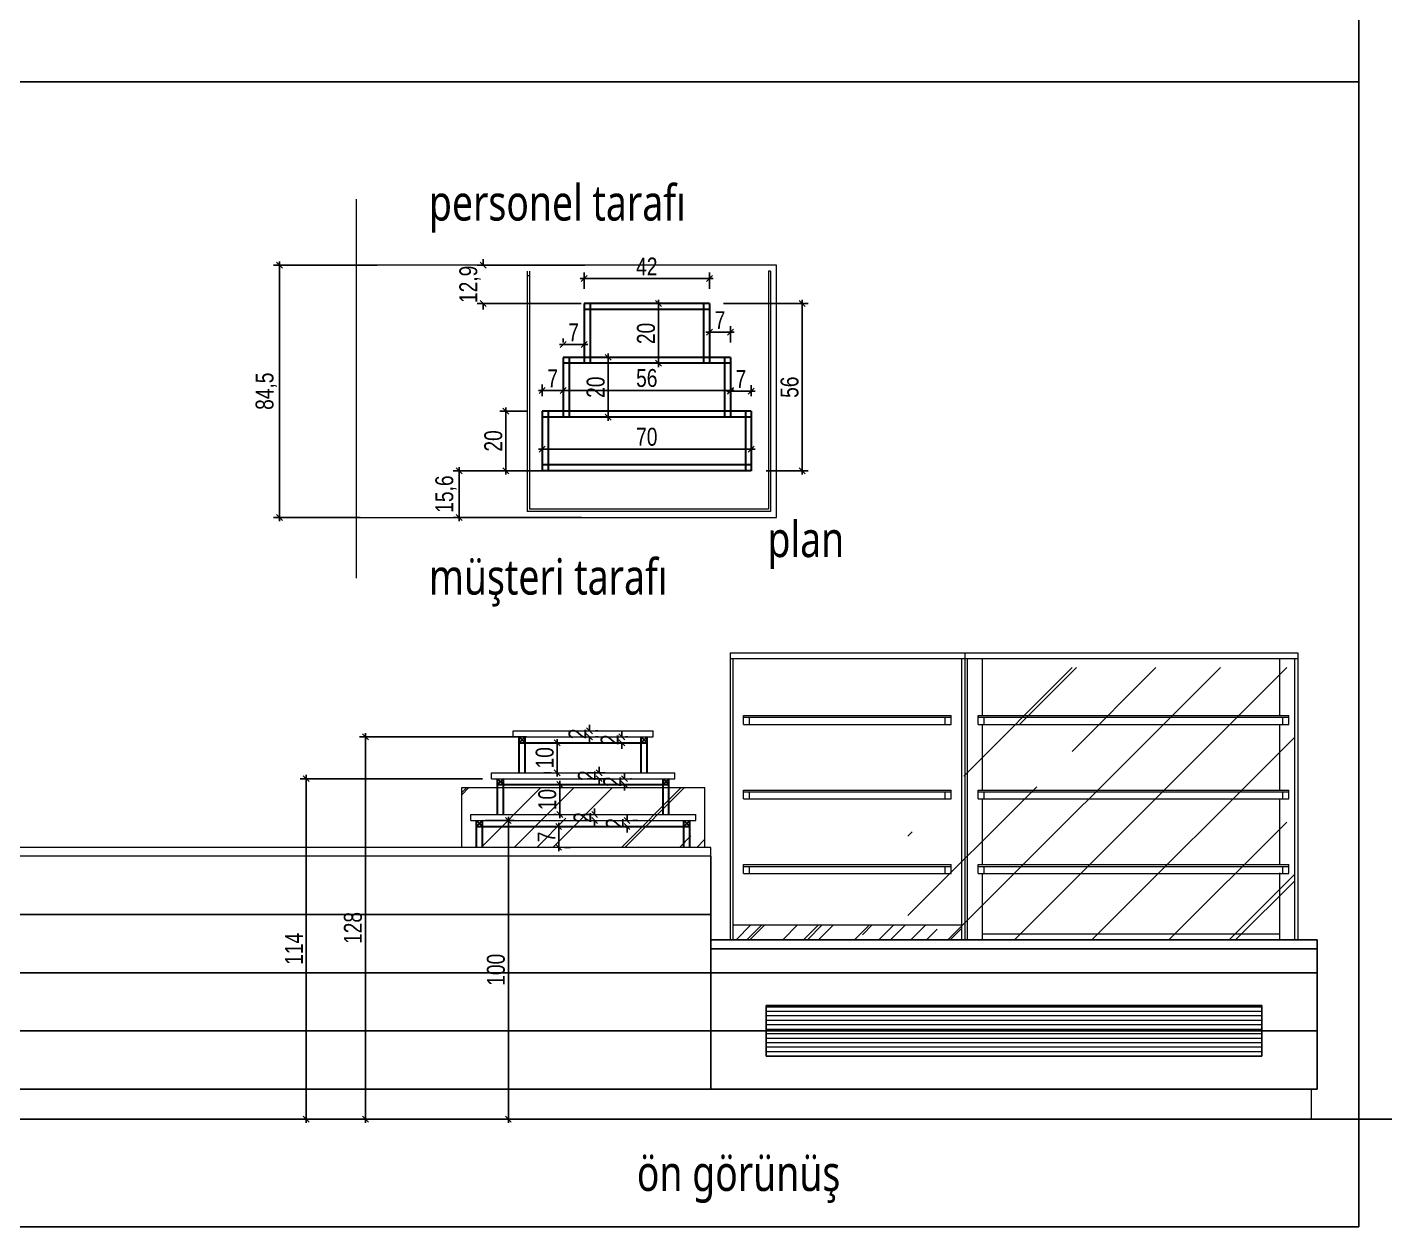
# Model space of a CAD drawing. Header units: millimetres. Extents: x 41040 to 41919, y 7009 to 7815.
# Drawn here: x 41462.3 to 41919.1, y 7009.1 to 7410.8 of the extents above; entities that cross this region are included whole.
import ezdxf

# ---------------------------------------------------------------- set-up
doc = ezdxf.new("R2010")
doc.units = ezdxf.units.MM
for name, color, linetype, lineweight in [('ahşap', 32, 'Continuous', 25), ('cam', 132, 'Continuous', 20), ('ince', 58, 'Continuous', 18), ('kaplama', 25, 'Continuous', 25), ('KP', 167, 'Continuous', 30), ('mermer', 142, 'Continuous', 15), ('olcu', 251, 'Continuous', 20), ('PASLANMAZ', 19, 'Continuous', 18), ('tarama', 251, 'Continuous', 20), ('text', 1, 'Continuous', 20)]:
    doc.layers.add(name, color=color, linetype=linetype, lineweight=lineweight)
doc.styles.add('ATU', font='GOTHIC.TTF', dxfattribs={"width": 0.8})
doc.styles.add('UBN', font='GOTHIC.TTF', dxfattribs={"width": 0.8})
doc.dimstyles.new('U_DIM_1_20', dxfattribs={"dimtxt": 6, "dimasz": 2, "dimexe": 2, "dimexo": 5, "dimgap": 1, "dimtad": 1, "dimdec": 1, "dimzin": 11, "dimtxsty": 'ATU', "dimblk": 'OBLIQUE', "dimcen": 1.5, "dimdle": 1.25, "dimclrd": 251, "dimclre": 251, "dimclrt": 1, "dimadec": 0, "dimazin": 0, "dimtfac": 1.25, "dimtdec": 1, "dimtix": 1, "dimtofl": 0, "dimtmove": 1, "dimatfit": 3, "dimldrblk": 'OBLIQUE', "dimfxl": 5, "dimtolj": 1, "dimtzin": 0, "dimarcsym": 0})

# ---------------------------------------------------------------- blocks, each defined once
blk = doc.blocks.new('_Oblique')
at = {"color": 0, "linetype": 'ByBlock', "lineweight": -2}
blk.add_line((-0.5, -0.5), (0.5, 0.5), dxfattribs=at)
blk = doc.blocks.new('*D2434')
at = {"layer": 'Defpoints', "color": 0, "transparency": 16777216}
for p in [(41634.41, 7173.15), (41575.51, 7045.15), (41643.03, 7045.15, 0)]:
    blk.add_point(p, dxfattribs=at)
at = {"layer": 'olcu', "color": 251, "lineweight": -2, "transparency": 16777216}
for p, q in [((41629.41, 7173.15), (41573.51, 7173.15)), ((41575.51, 7174.4), (41575.51, 7043.9)), ((41638.03, 7045.15), (41573.51, 7045.15))]:
    blk.add_line(p, q, dxfattribs=at)
at = {"layer": 'olcu', "color": 251, "lineweight": -2, "transparency": 16777216, "xscale": 2, "yscale": 2, "zscale": 2}
for p, rotation in [((41575.51, 7173.15), 90), ((41575.51, 7045.15), 270)]:
    blk.add_blockref('_Oblique', p, dxfattribs=dict(at, rotation=rotation))
at = {"layer": 'olcu', "color": 1, "transparency": 16777216, "insert": (41571.36, 7109.15), "char_height": 6, "attachment_point": 5, "rotation": 90, "style": 'ATU'}
blk.add_mtext('\\A1;128', dxfattribs=at)
blk = doc.blocks.new('*D2435')
at = {"layer": 'Defpoints', "color": 0, "transparency": 16777216}
for p in [(41648.47, 7175.15), (41648.47, 7173.15), (41650.59, 7175.15)]:
    blk.add_point(p, dxfattribs=at)
at = {"layer": 'olcu', "color": 251, "lineweight": -2, "transparency": 16777216}
for p, q in [((41650.59, 7175.15), (41650.59, 7177.15)), ((41650.59, 7173.15), (41650.59, 7171.15)), ((41653.47, 7175.15), (41652.59, 7175.15)), ((41653.47, 7173.15), (41652.59, 7173.15))]:
    blk.add_line(p, q, dxfattribs=at)
at = {"layer": 'olcu', "color": 251, "lineweight": -2, "transparency": 16777216, "xscale": 2, "yscale": 2, "zscale": 2}
for p, rotation in [((41650.59, 7175.15), 270), ((41650.59, 7173.15), 90)]:
    blk.add_blockref('_Oblique', p, dxfattribs=dict(at, rotation=rotation))
at = {"layer": 'olcu', "color": 1, "transparency": 16777216, "insert": (41646.52, 7174.15), "char_height": 6, "attachment_point": 5, "rotation": 90, "style": 'ATU'}
blk.add_mtext('\\A1;2', dxfattribs=at)
blk = doc.blocks.new('*D2436')
at = {"layer": 'Defpoints', "color": 0, "transparency": 16777216}
for p in [(41657.66, 7173.15), (41657.66, 7171.15), (41661.36, 7171.15)]:
    blk.add_point(p, dxfattribs=at)
at = {"layer": 'olcu', "color": 251, "lineweight": -2, "transparency": 16777216}
for p, q in [((41661.36, 7173.15), (41661.36, 7175.15)), ((41662.66, 7173.15), (41663.36, 7173.15)), ((41661.36, 7171.15), (41661.36, 7169.15)), ((41662.66, 7171.15), (41663.36, 7171.15))]:
    blk.add_line(p, q, dxfattribs=at)
at = {"layer": 'olcu', "color": 251, "lineweight": -2, "transparency": 16777216, "xscale": 2, "yscale": 2, "zscale": 2}
for p, rotation in [((41661.36, 7173.15), 270), ((41661.36, 7171.15), 90)]:
    blk.add_blockref('_Oblique', p, dxfattribs=dict(at, rotation=rotation))
at = {"layer": 'olcu', "color": 1, "transparency": 16777216, "insert": (41657.29, 7172.15), "char_height": 6, "attachment_point": 5, "rotation": 90, "style": 'ATU'}
blk.add_mtext('\\A1;2', dxfattribs=at)
blk = doc.blocks.new('*D2437')
at = {"layer": 'Defpoints', "color": 0, "transparency": 16777216}
for p in [(41639.5, 7171.15), (41639.72, 7161.15), (41640.26, 7161.15)]:
    blk.add_point(p, dxfattribs=at)
at = {"layer": 'olcu', "color": 251, "lineweight": -2, "transparency": 16777216}
for p, q in [((41639.72, 7172.4), (41639.72, 7159.9)), ((41644.5, 7171.15), (41641.72, 7171.15)), ((41635.26, 7161.15), (41637.72, 7161.15))]:
    blk.add_line(p, q, dxfattribs=at)
at = {"layer": 'olcu', "color": 251, "lineweight": -2, "transparency": 16777216, "xscale": 2, "yscale": 2, "zscale": 2}
for p, rotation in [((41639.72, 7171.15), 90), ((41639.72, 7161.15), 270)]:
    blk.add_blockref('_Oblique', p, dxfattribs=dict(at, rotation=rotation))
at = {"layer": 'olcu', "color": 1, "transparency": 16777216, "insert": (41635.57, 7166.15), "char_height": 6, "attachment_point": 5, "rotation": 90, "style": 'ATU'}
blk.add_mtext('\\A1;10', dxfattribs=at)
blk = doc.blocks.new('*D2438')
at = {"layer": 'Defpoints', "color": 0, "transparency": 16777216}
for p in [(41644.83, 7161.15), (41644.83, 7159.15), (41653.75, 7159.15)]:
    blk.add_point(p, dxfattribs=at)
at = {"layer": 'olcu', "color": 251, "lineweight": -2, "transparency": 16777216}
for p, q in [((41649.83, 7161.15), (41655.75, 7161.15)), ((41649.83, 7159.15), (41655.75, 7159.15)), ((41653.75, 7161.15), (41653.75, 7163.15)), ((41653.75, 7159.15), (41653.75, 7157.15))]:
    blk.add_line(p, q, dxfattribs=at)
at = {"layer": 'olcu', "color": 251, "lineweight": -2, "transparency": 16777216, "xscale": 2, "yscale": 2, "zscale": 2}
for p, rotation in [((41653.75, 7161.15), 270), ((41653.75, 7159.15), 90)]:
    blk.add_blockref('_Oblique', p, dxfattribs=dict(at, rotation=rotation))
at = {"layer": 'olcu', "color": 1, "transparency": 16777216, "insert": (41649.67, 7160.15), "char_height": 6, "attachment_point": 5, "rotation": 90, "style": 'ATU'}
blk.add_mtext('\\A1;2', dxfattribs=at)
blk = doc.blocks.new('*D2439')
at = {"layer": 'Defpoints', "color": 0, "transparency": 16777216}
for p in [(41659.62, 7159.15), (41659.62, 7157.15), (41662.23, 7157.15)]:
    blk.add_point(p, dxfattribs=at)
at = {"layer": 'olcu', "color": 251, "lineweight": -2, "transparency": 16777216}
for p, q in [((41662.23, 7159.15), (41662.23, 7161.15)), ((41664.62, 7159.15), (41664.23, 7159.15)), ((41662.23, 7157.15), (41662.23, 7155.15)), ((41664.62, 7157.15), (41664.23, 7157.15))]:
    blk.add_line(p, q, dxfattribs=at)
at = {"layer": 'olcu', "color": 251, "lineweight": -2, "transparency": 16777216, "xscale": 2, "yscale": 2, "zscale": 2}
for p, rotation in [((41662.23, 7159.15), 270), ((41662.23, 7157.15), 90)]:
    blk.add_blockref('_Oblique', p, dxfattribs=dict(at, rotation=rotation))
at = {"layer": 'olcu', "color": 1, "transparency": 16777216, "insert": (41658.16, 7158.15), "char_height": 6, "attachment_point": 5, "rotation": 90, "style": 'ATU'}
blk.add_mtext('\\A1;2', dxfattribs=at)
blk = doc.blocks.new('*D2440')
at = {"layer": 'Defpoints', "color": 0, "transparency": 16777216}
for p in [(41644.4, 7157.15), (41640.59, 7147.15), (41644.4, 7147.15)]:
    blk.add_point(p, dxfattribs=at)
at = {"layer": 'olcu', "color": 251, "lineweight": -2, "transparency": 16777216}
for p, q in [((41639.4, 7157.15), (41638.59, 7157.15)), ((41640.59, 7158.4), (41640.59, 7145.9)), ((41639.4, 7147.15), (41638.59, 7147.15))]:
    blk.add_line(p, q, dxfattribs=at)
at = {"layer": 'olcu', "color": 251, "lineweight": -2, "transparency": 16777216, "xscale": 2, "yscale": 2, "zscale": 2}
for p, rotation in [((41640.59, 7157.15), 90), ((41640.59, 7147.15), 270)]:
    blk.add_blockref('_Oblique', p, dxfattribs=dict(at, rotation=rotation))
at = {"layer": 'olcu', "color": 1, "transparency": 16777216, "insert": (41636.44, 7152.15), "char_height": 6, "attachment_point": 5, "rotation": 90, "style": 'ATU'}
blk.add_mtext('\\A1;10', dxfattribs=at)
blk = doc.blocks.new('*D2441')
at = {"layer": 'Defpoints', "color": 0, "transparency": 16777216}
for p in [(41652.28, 7145.15), (41653.69, 7147.15), (41653.69, 7145.15)]:
    blk.add_point(p, dxfattribs=at)
at = {"layer": 'olcu', "color": 251, "lineweight": -2, "transparency": 16777216}
for p, q in [((41648.69, 7147.15), (41650.28, 7147.15)), ((41648.69, 7145.15), (41650.28, 7145.15)), ((41652.28, 7147.15), (41652.28, 7149.15)), ((41652.28, 7145.15), (41652.28, 7143.15))]:
    blk.add_line(p, q, dxfattribs=at)
at = {"layer": 'olcu', "color": 251, "lineweight": -2, "transparency": 16777216, "xscale": 2, "yscale": 2, "zscale": 2}
for p, rotation in [((41652.28, 7147.15), 270), ((41652.28, 7145.15), 90)]:
    blk.add_blockref('_Oblique', p, dxfattribs=dict(at, rotation=rotation))
at = {"layer": 'olcu', "color": 1, "transparency": 16777216, "insert": (41648.2, 7146.15), "char_height": 6, "attachment_point": 5, "rotation": 90, "style": 'ATU'}
blk.add_mtext('\\A1;2', dxfattribs=at)
blk = doc.blocks.new('*D2442')
at = {"layer": 'Defpoints', "color": 0, "transparency": 16777216}
for p in [(41661.7, 7145.15), (41661.7, 7143.15), (41663.11, 7143.15)]:
    blk.add_point(p, dxfattribs=at)
at = {"layer": 'olcu', "color": 251, "lineweight": -2, "transparency": 16777216}
for p, q in [((41663.11, 7145.15), (41663.11, 7147.15)), ((41666.7, 7145.15), (41665.11, 7145.15)), ((41663.11, 7143.15), (41663.11, 7141.15)), ((41666.7, 7143.15), (41665.11, 7143.15))]:
    blk.add_line(p, q, dxfattribs=at)
at = {"layer": 'olcu', "color": 251, "lineweight": -2, "transparency": 16777216, "xscale": 2, "yscale": 2, "zscale": 2}
for p, rotation in [((41663.11, 7145.15), 270), ((41663.11, 7143.15), 90)]:
    blk.add_blockref('_Oblique', p, dxfattribs=dict(at, rotation=rotation))
at = {"layer": 'olcu', "color": 1, "transparency": 16777216, "insert": (41659.04, 7144.15), "char_height": 6, "attachment_point": 5, "rotation": 90, "style": 'ATU'}
blk.add_mtext('\\A1;2', dxfattribs=at)
blk = doc.blocks.new('*D2443')
at = {"layer": 'Defpoints', "color": 0, "transparency": 16777216}
for p in [(41639.24, 7143.15), (41640.23, 7143.15), (41639.24, 7136.15, 0)]:
    blk.add_point(p, dxfattribs=at)
at = {"layer": 'olcu', "color": 251, "lineweight": -2, "transparency": 16777216}
for p, q in [((41640.23, 7134.9), (41640.23, 7144.4)), ((41644.24, 7143.15), (41642.23, 7143.15)), ((41644.24, 7136.15), (41642.23, 7136.15))]:
    blk.add_line(p, q, dxfattribs=at)
at = {"layer": 'olcu', "color": 251, "lineweight": -2, "transparency": 16777216, "xscale": 2, "yscale": 2, "zscale": 2}
for p, rotation in [((41640.23, 7143.15), 90), ((41640.23, 7136.15), 270)]:
    blk.add_blockref('_Oblique', p, dxfattribs=dict(at, rotation=rotation))
at = {"layer": 'olcu', "color": 1, "transparency": 16777216, "insert": (41636.15, 7139.65), "char_height": 6, "attachment_point": 5, "rotation": 90, "style": 'ATU'}
blk.add_mtext('\\A1;7', dxfattribs=at)
blk = doc.blocks.new('*D2444')
at = {"layer": 'Defpoints', "color": 0, "transparency": 16777216}
for p in [(41622.51, 7282.27), (41634.73, 7282.27), (41634.73, 7262.27)]:
    blk.add_point(p, dxfattribs=at)
at = {"layer": 'olcu', "color": 251, "lineweight": -2, "transparency": 16777216}
for p, q in [((41629.73, 7282.27), (41620.51, 7282.27)), ((41622.51, 7261.02), (41622.51, 7283.52)), ((41629.73, 7262.27), (41620.51, 7262.27))]:
    blk.add_line(p, q, dxfattribs=at)
at = {"layer": 'olcu', "color": 251, "lineweight": -2, "transparency": 16777216, "xscale": 2, "yscale": 2, "zscale": 2}
for p, rotation in [((41622.51, 7282.27), 90), ((41622.51, 7262.27), 270)]:
    blk.add_blockref('_Oblique', p, dxfattribs=dict(at, rotation=rotation))
at = {"layer": 'olcu', "color": 1, "transparency": 16777216, "insert": (41618.36, 7272.27), "char_height": 6, "attachment_point": 5, "rotation": 90, "style": 'ATU'}
blk.add_mtext('\\A1;20', dxfattribs=at)
blk = doc.blocks.new('*D2445')
at = {"layer": 'Defpoints', "color": 0, "transparency": 16777216}
for p in [(41641.73, 7300.27), (41656.79, 7300.27), (41641.73, 7280.27)]:
    blk.add_point(p, dxfattribs=at)
at = {"layer": 'olcu', "color": 251, "lineweight": -2, "transparency": 16777216}
for p, q in [((41646.73, 7300.27), (41658.79, 7300.27)), ((41656.79, 7279.02), (41656.79, 7301.52)), ((41646.73, 7280.27), (41658.79, 7280.27))]:
    blk.add_line(p, q, dxfattribs=at)
at = {"layer": 'olcu', "color": 251, "lineweight": -2, "transparency": 16777216, "xscale": 2, "yscale": 2, "zscale": 2}
for p, rotation in [((41656.79, 7300.27), 90), ((41656.79, 7280.27), 270)]:
    blk.add_blockref('_Oblique', p, dxfattribs=dict(at, rotation=rotation))
at = {"layer": 'olcu', "color": 1, "transparency": 16777216, "insert": (41652.64, 7290.27), "char_height": 6, "attachment_point": 5, "rotation": 90, "style": 'ATU'}
blk.add_mtext('\\A1;20', dxfattribs=at)
blk = doc.blocks.new('*D2446')
at = {"layer": 'Defpoints', "color": 0, "transparency": 16777216}
for p in [(41673.63, 7318.27), (41676.91, 7318.27), (41676.91, 7298.27)]:
    blk.add_point(p, dxfattribs=at)
at = {"layer": 'olcu', "color": 251, "lineweight": -2, "transparency": 16777216}
for p, q in [((41673.63, 7297.02), (41673.63, 7319.52)), ((41671.91, 7318.27), (41671.63, 7318.27)), ((41671.91, 7298.27), (41671.63, 7298.27))]:
    blk.add_line(p, q, dxfattribs=at)
at = {"layer": 'olcu', "color": 251, "lineweight": -2, "transparency": 16777216, "xscale": 2, "yscale": 2, "zscale": 2}
for p, rotation in [((41673.63, 7318.27), 90), ((41673.63, 7298.27), 270)]:
    blk.add_blockref('_Oblique', p, dxfattribs=dict(at, rotation=rotation))
at = {"layer": 'olcu', "color": 1, "transparency": 16777216, "insert": (41669.48, 7308.27), "char_height": 6, "attachment_point": 5, "rotation": 90, "style": 'ATU'}
blk.add_mtext('\\A1;20', dxfattribs=at)
blk = doc.blocks.new('*D2447')
at = {"layer": 'Defpoints', "color": 0, "transparency": 16777216}
for p in [(41648.73, 7326.64), (41648.73, 7318.27), (41690.73, 7318.27)]:
    blk.add_point(p, dxfattribs=at)
at = {"layer": 'olcu', "color": 251, "lineweight": -2, "transparency": 16777216}
for p, q in [((41648.73, 7323.27), (41648.73, 7328.64)), ((41690.73, 7323.27), (41690.73, 7328.64)), ((41691.98, 7326.64), (41647.48, 7326.64))]:
    blk.add_line(p, q, dxfattribs=at)
at = {"layer": 'olcu', "color": 251, "lineweight": -2, "transparency": 16777216, "xscale": 2, "yscale": 2, "zscale": 2, "rotation": 180}
blk.add_blockref('_Oblique', (41648.73, 7326.64), dxfattribs=at)
at = {"layer": 'olcu', "color": 251, "lineweight": -2, "transparency": 16777216, "xscale": 2, "yscale": 2, "zscale": 2}
blk.add_blockref('_Oblique', (41690.73, 7326.64), dxfattribs=at)
at = {"layer": 'olcu', "color": 1, "transparency": 16777216, "insert": (41669.73, 7330.71), "char_height": 6, "attachment_point": 5, "style": 'ATU'}
blk.add_mtext('\\A1;42', dxfattribs=at)
blk = doc.blocks.new('*D2448')
at = {"layer": 'Defpoints', "color": 0, "transparency": 16777216}
for p in [(41641.73, 7300.27), (41697.73, 7300.27), (41641.73, 7289.17)]:
    blk.add_point(p, dxfattribs=at)
at = {"layer": 'olcu', "color": 251, "lineweight": -2, "transparency": 16777216}
for p, q in [((41641.73, 7295.27), (41641.73, 7287.17)), ((41697.73, 7295.27), (41697.73, 7287.17)), ((41698.98, 7289.17), (41640.48, 7289.17))]:
    blk.add_line(p, q, dxfattribs=at)
at = {"layer": 'olcu', "color": 251, "lineweight": -2, "transparency": 16777216, "xscale": 2, "yscale": 2, "zscale": 2, "rotation": 180}
blk.add_blockref('_Oblique', (41641.73, 7289.17), dxfattribs=at)
at = {"layer": 'olcu', "color": 251, "lineweight": -2, "transparency": 16777216, "xscale": 2, "yscale": 2, "zscale": 2}
blk.add_blockref('_Oblique', (41697.73, 7289.17), dxfattribs=at)
at = {"layer": 'olcu', "color": 1, "transparency": 16777216, "insert": (41669.73, 7293.32), "char_height": 6, "attachment_point": 5, "style": 'ATU'}
blk.add_mtext('\\A1;56', dxfattribs=at)
blk = doc.blocks.new('*D2449')
at = {"layer": 'Defpoints', "color": 0, "transparency": 16777216}
for p in [(41697.73, 7288.98), (41697.73, 7282.27), (41704.73, 7282.27)]:
    blk.add_point(p, dxfattribs=at)
at = {"layer": 'olcu', "color": 251, "lineweight": -2, "transparency": 16777216}
for p, q in [((41705.98, 7288.98), (41696.48, 7288.98)), ((41697.73, 7287.27), (41697.73, 7290.98)), ((41704.73, 7287.27), (41704.73, 7290.98))]:
    blk.add_line(p, q, dxfattribs=at)
at = {"layer": 'olcu', "color": 251, "lineweight": -2, "transparency": 16777216, "xscale": 2, "yscale": 2, "zscale": 2, "rotation": 180}
blk.add_blockref('_Oblique', (41697.73, 7288.98), dxfattribs=at)
at = {"layer": 'olcu', "color": 251, "lineweight": -2, "transparency": 16777216, "xscale": 2, "yscale": 2, "zscale": 2}
blk.add_blockref('_Oblique', (41704.73, 7288.98), dxfattribs=at)
at = {"layer": 'olcu', "color": 1, "transparency": 16777216, "insert": (41701.23, 7293.05), "char_height": 6, "attachment_point": 5, "style": 'ATU'}
blk.add_mtext('\\A1;7', dxfattribs=at)
blk = doc.blocks.new('*D2450')
at = {"layer": 'Defpoints', "color": 0, "transparency": 16777216}
for p in [(41634.73, 7289.17), (41634.73, 7282.27), (41641.73, 7282.27)]:
    blk.add_point(p, dxfattribs=at)
at = {"layer": 'olcu', "color": 251, "lineweight": -2, "transparency": 16777216}
for p, q in [((41634.73, 7287.27), (41634.73, 7291.17)), ((41641.73, 7287.27), (41641.73, 7291.17)), ((41642.98, 7289.17), (41633.48, 7289.17))]:
    blk.add_line(p, q, dxfattribs=at)
at = {"layer": 'olcu', "color": 251, "lineweight": -2, "transparency": 16777216, "xscale": 2, "yscale": 2, "zscale": 2, "rotation": 180}
blk.add_blockref('_Oblique', (41634.73, 7289.17), dxfattribs=at)
at = {"layer": 'olcu', "color": 251, "lineweight": -2, "transparency": 16777216, "xscale": 2, "yscale": 2, "zscale": 2}
blk.add_blockref('_Oblique', (41641.73, 7289.17), dxfattribs=at)
at = {"layer": 'olcu', "color": 1, "transparency": 16777216, "insert": (41638.23, 7293.25), "char_height": 6, "attachment_point": 5, "style": 'ATU'}
blk.add_mtext('\\A1;7', dxfattribs=at)
blk = doc.blocks.new('*D2451')
at = {"layer": 'Defpoints', "color": 0, "transparency": 16777216}
for p in [(41690.73, 7308.66), (41690.73, 7300.27), (41697.73, 7300.27)]:
    blk.add_point(p, dxfattribs=at)
at = {"layer": 'olcu', "color": 251, "lineweight": -2, "transparency": 16777216}
for p, q in [((41690.73, 7305.27), (41690.73, 7310.66)), ((41697.73, 7305.27), (41697.73, 7310.66)), ((41698.98, 7308.66), (41689.48, 7308.66))]:
    blk.add_line(p, q, dxfattribs=at)
at = {"layer": 'olcu', "color": 251, "lineweight": -2, "transparency": 16777216, "xscale": 2, "yscale": 2, "zscale": 2, "rotation": 180}
blk.add_blockref('_Oblique', (41690.73, 7308.66), dxfattribs=at)
at = {"layer": 'olcu', "color": 251, "lineweight": -2, "transparency": 16777216, "xscale": 2, "yscale": 2, "zscale": 2}
blk.add_blockref('_Oblique', (41697.73, 7308.66), dxfattribs=at)
at = {"layer": 'olcu', "color": 1, "transparency": 16777216, "insert": (41694.23, 7312.73), "char_height": 6, "attachment_point": 5, "style": 'ATU'}
blk.add_mtext('\\A1;7', dxfattribs=at)
blk = doc.blocks.new('*D2452')
at = {"layer": 'Defpoints', "color": 0, "transparency": 16777216}
for p in [(41641.73, 7304.61), (41641.73, 7300.27), (41648.73, 7300.27)]:
    blk.add_point(p, dxfattribs=at)
at = {"layer": 'olcu', "color": 251, "lineweight": -2, "transparency": 16777216}
for p, q in [((41641.73, 7305.27), (41641.73, 7306.61)), ((41648.73, 7305.27), (41648.73, 7306.61)), ((41649.98, 7304.61), (41640.48, 7304.61))]:
    blk.add_line(p, q, dxfattribs=at)
at = {"layer": 'olcu', "color": 251, "lineweight": -2, "transparency": 16777216, "xscale": 2, "yscale": 2, "zscale": 2, "rotation": 180}
blk.add_blockref('_Oblique', (41641.73, 7304.61), dxfattribs=at)
at = {"layer": 'olcu', "color": 251, "lineweight": -2, "transparency": 16777216, "xscale": 2, "yscale": 2, "zscale": 2}
blk.add_blockref('_Oblique', (41648.73, 7304.61), dxfattribs=at)
at = {"layer": 'olcu', "color": 1, "transparency": 16777216, "insert": (41645.23, 7308.68), "char_height": 6, "attachment_point": 5, "style": 'ATU'}
blk.add_mtext('\\A1;7', dxfattribs=at)
blk = doc.blocks.new('*D2453')
at = {"layer": 'Defpoints', "color": 0, "transparency": 16777216}
for p in [(41634.73, 7272.27), (41634.73, 7269.48), (41704.73, 7272.27)]:
    blk.add_point(p, dxfattribs=at)
at = {"layer": 'olcu', "color": 251, "lineweight": -2, "transparency": 16777216}
for p, q in [((41705.98, 7269.48), (41633.48, 7269.48)), ((41634.73, 7267.27), (41634.73, 7267.48)), ((41704.73, 7267.27), (41704.73, 7267.48))]:
    blk.add_line(p, q, dxfattribs=at)
at = {"layer": 'olcu', "color": 251, "lineweight": -2, "transparency": 16777216, "xscale": 2, "yscale": 2, "zscale": 2, "rotation": 180}
blk.add_blockref('_Oblique', (41634.73, 7269.48), dxfattribs=at)
at = {"layer": 'olcu', "color": 251, "lineweight": -2, "transparency": 16777216, "xscale": 2, "yscale": 2, "zscale": 2}
blk.add_blockref('_Oblique', (41704.73, 7269.48), dxfattribs=at)
at = {"layer": 'olcu', "color": 1, "transparency": 16777216, "insert": (41669.73, 7273.63), "char_height": 6, "attachment_point": 5, "style": 'ATU'}
blk.add_mtext('\\A1;70', dxfattribs=at)
blk = doc.blocks.new('*D2454')
at = {"layer": 'Defpoints', "color": 0, "transparency": 16777216}
for p in [(41690.43, 7318.27), (41721.72, 7318.27), (41704.73, 7262.27)]:
    blk.add_point(p, dxfattribs=at)
at = {"layer": 'olcu', "color": 251, "lineweight": -2, "transparency": 16777216}
for p, q in [((41721.72, 7261.02), (41721.72, 7319.52)), ((41695.43, 7318.27), (41723.72, 7318.27)), ((41709.73, 7262.27), (41723.72, 7262.27))]:
    blk.add_line(p, q, dxfattribs=at)
at = {"layer": 'olcu', "color": 251, "lineweight": -2, "transparency": 16777216, "xscale": 2, "yscale": 2, "zscale": 2}
for p, rotation in [((41721.72, 7318.27), 90), ((41721.72, 7262.27), 270)]:
    blk.add_blockref('_Oblique', p, dxfattribs=dict(at, rotation=rotation))
at = {"layer": 'olcu', "color": 1, "transparency": 16777216, "insert": (41717.56, 7290.27), "char_height": 6, "attachment_point": 5, "rotation": 90, "style": 'ATU'}
blk.add_mtext('\\A1;56', dxfattribs=at)
blk = doc.blocks.new('*D2458')
at = {"layer": 'Defpoints', "color": 0, "transparency": 16777216}
for p in [(41610.77, 7145.15, 0), (41610.77, 7045.15), (41623.38, 7045.15)]:
    blk.add_point(p, dxfattribs=at)
at = {"layer": 'olcu', "color": 251, "lineweight": -2, "transparency": 16777216}
for p, q in [((41615.77, 7145.15), (41625.38, 7145.15)), ((41623.38, 7146.4), (41623.38, 7043.9)), ((41615.77, 7045.15), (41625.38, 7045.15))]:
    blk.add_line(p, q, dxfattribs=at)
at = {"layer": 'olcu', "color": 251, "lineweight": -2, "transparency": 16777216, "xscale": 2, "yscale": 2, "zscale": 2}
for p, rotation in [((41623.38, 7145.15), 90), ((41623.38, 7045.15), 270)]:
    blk.add_blockref('_Oblique', p, dxfattribs=dict(at, rotation=rotation))
at = {"layer": 'olcu', "color": 1, "transparency": 16777216, "insert": (41619.23, 7095.15), "char_height": 6, "attachment_point": 5, "rotation": 90, "style": 'ATU'}
blk.add_mtext('\\A1;100', dxfattribs=at)
blk = doc.blocks.new('*D2459')
at = {"layer": 'Defpoints', "color": 0, "transparency": 16777216}
for p in [(41619.77, 7159.15, 0), (41555.66, 7045.15), (41577.42, 7045.15, 0)]:
    blk.add_point(p, dxfattribs=at)
at = {"layer": 'olcu', "color": 251, "lineweight": -2, "transparency": 16777216}
for p, q in [((41614.77, 7159.15), (41553.66, 7159.15)), ((41555.66, 7160.4), (41555.66, 7043.9)), ((41572.42, 7045.15), (41553.66, 7045.15))]:
    blk.add_line(p, q, dxfattribs=at)
at = {"layer": 'olcu', "color": 251, "lineweight": -2, "transparency": 16777216, "xscale": 2, "yscale": 2, "zscale": 2}
for p, rotation in [((41555.66, 7159.15), 90), ((41555.66, 7045.15), 270)]:
    blk.add_blockref('_Oblique', p, dxfattribs=dict(at, rotation=rotation))
at = {"layer": 'olcu', "color": 1, "transparency": 16777216, "insert": (41551.59, 7102.15), "char_height": 6, "attachment_point": 5, "rotation": 90, "style": 'ATU'}
blk.add_mtext('\\A1;114', dxfattribs=at)
blk = doc.blocks.new('*D2462')
at = {"layer": 'Defpoints', "color": 0, "transparency": 16777216}
for p in [(41614.96, 7331.17), (41653.99, 7331.17, 0), (41652.75, 7318.27, 0)]:
    blk.add_point(p, dxfattribs=at)
at = {"layer": 'olcu', "color": 251, "lineweight": -2, "transparency": 16777216}
for p, q in [((41614.96, 7331.17), (41614.96, 7333.17)), ((41648.99, 7331.17), (41612.96, 7331.17)), ((41647.75, 7318.27), (41612.96, 7318.27)), ((41614.96, 7318.27), (41614.96, 7316.27))]:
    blk.add_line(p, q, dxfattribs=at)
at = {"layer": 'olcu', "color": 251, "lineweight": -2, "transparency": 16777216, "xscale": 2, "yscale": 2, "zscale": 2}
for p, rotation in [((41614.96, 7331.17), 270), ((41614.96, 7318.27), 90)]:
    blk.add_blockref('_Oblique', p, dxfattribs=dict(at, rotation=rotation))
at = {"layer": 'olcu', "color": 1, "transparency": 16777216, "insert": (41610.53, 7324.72), "char_height": 6, "attachment_point": 5, "rotation": 90, "style": 'ATU'}
blk.add_mtext('\\A1;12,9', dxfattribs=at)
blk = doc.blocks.new('*D2463')
at = {"layer": 'Defpoints', "color": 0, "transparency": 16777216}
for p in [(41652.86, 7262.27, 0), (41606.92, 7246.67), (41652.86, 7246.67, 0)]:
    blk.add_point(p, dxfattribs=at)
at = {"layer": 'olcu', "color": 251, "lineweight": -2, "transparency": 16777216}
for p, q in [((41647.86, 7262.27), (41604.92, 7262.27)), ((41606.92, 7263.52), (41606.92, 7245.42)), ((41647.86, 7246.67), (41604.92, 7246.67))]:
    blk.add_line(p, q, dxfattribs=at)
at = {"layer": 'olcu', "color": 251, "lineweight": -2, "transparency": 16777216, "xscale": 2, "yscale": 2, "zscale": 2}
for p, rotation in [((41606.92, 7262.27), 90), ((41606.92, 7246.67), 270)]:
    blk.add_blockref('_Oblique', p, dxfattribs=dict(at, rotation=rotation))
at = {"layer": 'olcu', "color": 1, "transparency": 16777216, "insert": (41602.49, 7254.47), "char_height": 6, "attachment_point": 5, "rotation": 90, "style": 'ATU'}
blk.add_mtext('\\A1;15,6', dxfattribs=at)
blk = doc.blocks.new('*D2466')
at = {"layer": 'Defpoints', "color": 0, "transparency": 16777216}
for p in [(41546.74, 7331.17), (41584.51, 7331.17, 0), (41578.79, 7246.67, 0)]:
    blk.add_point(p, dxfattribs=at)
at = {"layer": 'olcu', "color": 251, "lineweight": -2, "transparency": 16777216}
for p, q in [((41546.74, 7245.42), (41546.74, 7332.42)), ((41579.51, 7331.17), (41544.74, 7331.17)), ((41573.79, 7246.67), (41544.74, 7246.67))]:
    blk.add_line(p, q, dxfattribs=at)
at = {"layer": 'olcu', "color": 251, "lineweight": -2, "transparency": 16777216, "xscale": 2, "yscale": 2, "zscale": 2}
for p, rotation in [((41546.74, 7331.17), 90), ((41546.74, 7246.67), 270)]:
    blk.add_blockref('_Oblique', p, dxfattribs=dict(at, rotation=rotation))
at = {"layer": 'olcu', "color": 1, "transparency": 16777216, "insert": (41542.31, 7288.92), "char_height": 6, "attachment_point": 5, "rotation": 90, "style": 'ATU'}
blk.add_mtext('\\A1;84,5', dxfattribs=at)

msp = doc.modelspace()

# ---------------------------------------------------------------- hatches: boundary and pattern name
at = {"layer": 'tarama'}
h = msp.add_hatch(dxfattribs=at)
h.set_pattern_fill('AR-RROOF', color=256, scale=2, angle=45)
h.set_pattern_definition([(45, (11257.276, 8395.6), (43.10523, 114.94728), [762, -101.6, 254, -50.8]), (45, (11287.09, 8461.34), (-83.69599, 11.85394), [152.4, -16.764, 304.8, -38.1]), (45, (11244.704, 8444.095), (162.72224, 210.856414), [406.4, -71.12, 203.2, -50.8])])
h.paths.add_polyline_path([(41886.67, 7105.35), (41757.17, 7105.35), (41757.17, 7196.35), (41886.67, 7196.35)])
h = msp.add_hatch(dxfattribs=at)
h.set_pattern_fill('AR-RROOF', color=256, angle=45)
h.set_pattern_definition([(45, (-2879.89, 204.278), (21.552615, 57.473639), [381, -50.8, 127, -25.4]), (45, (-2864.983, 237.146), (-41.847994, 5.92697), [76.2, -8.382, 152.4, -19.05]), (45, (-2886.176, 228.525), (81.3611205, 105.428207), [203.2, -35.56, 101.6, -25.4])])
h.paths.add_polyline_path([(41607.77, 7156.15), (41689.17, 7156.15), (41689.17, 7136.15), (41607.77, 7136.15)])
h = msp.add_hatch(dxfattribs=at)
h.set_pattern_fill('AR-RROOF', color=256, scale=0.5, angle=45)
h.set_pattern_definition([(45, (11277.276, 8396.402), (10.7763073, 28.7368196), [190.5, -25.4, 63.5, -12.7]), (45, (11284.73, 8412.835), (-20.923997, 2.9634845), [38.1, -4.191, 76.2, -9.525]), (45, (11274.133, 8408.525), (40.6805602, 52.7141034), [101.6, -17.78, 50.8, -12.7])])
h.paths.add_polyline_path([(41775.17, 7110.15), (41775.17, 7105.15), (41698.67, 7105.15), (41698.67, 7110.15)])

# ---------------------------------------------------------------- linework, layer by layer
at = {"layer": 'ahşap'}
for p, q in [((41691.17, 7133.15, 0), (41691.17, 7055.15, 0)), ((41691.17, 7113.65, 0), (41243.17, 7113.65, 0)), ((41894.17, 7105.15, 0), (41691.17, 7105.15, 0)), ((41894.17, 7105.15, 0), (41894.17, 7055.15, 0)), ((41894.17, 7102.15, 0), (41691.17, 7102.15, 0)), ((41691.17, 7094.15, 0), (41243.17, 7094.15, 0)), ((41894.17, 7094.15, 0), (41691.17, 7094.15, 0)), ((41875.67, 7083.17), (41709.71, 7083.17)), ((41875.67, 7083.17), (41875.67, 7066.17)), ((41691.17, 7074.65, 0), (41243.17, 7074.65, 0)), ((41894.17, 7074.65, 0), (41691.17, 7074.65, 0)), ((41875.67, 7066.17), (41709.71, 7066.17)), ((41894.17, 7055.15, 0), (41243.17, 7055.15, 0))]:
    msp.add_line(p, q, dxfattribs=at)
at = {"layer": 'ahşap', "elevation": 0}
for points in [[(41691.17, 7133.15), (41691.17, 7055.15)], [(41709.71, 7083.17), (41709.71, 7066.17)]]:
    msp.add_lwpolyline(points, dxfattribs=at)
at = {"layer": 'cam'}
for p, q in [((41697.67, 7201.35, 0), (41776.17, 7201.35, 0)), ((41697.67, 7201.35, 0), (41697.67, 7105.15, 0)), ((41776.17, 7201.35, 0), (41887.67, 7201.35, 0)), ((41776.17, 7201.35, 0), (41776.17, 7105.15, 0)), ((41776.17, 7201.35, 0), (41776.17, 7105.15, 0)), ((41887.67, 7201.35, 0), (41887.67, 7105.15, 0)), ((41697.67, 7199.35, 0), (41776.17, 7199.35, 0)), ((41698.67, 7105.15, 0), (41698.67, 7199.35, 0)), ((41775.17, 7105.15, 0), (41775.17, 7199.35, 0)), ((41776.17, 7199.35, 0), (41887.67, 7199.35, 0)), ((41777.17, 7105.15, 0), (41777.17, 7199.35, 0)), ((41782.17, 7180.35, 0), (41782.17, 7199.35, 0)), ((41881.67, 7180.35, 0), (41881.67, 7199.35, 0)), ((41886.67, 7105.15, 0), (41886.67, 7199.35, 0)), ((41702.17, 7180.35, 0), (41771.67, 7180.35, 0)), ((41702.17, 7177.35, 0), (41702.17, 7180.35, 0)), ((41702.17, 7179.75, 0), (41771.67, 7179.75, 0)), ((41702.17, 7177.35, 0), (41771.67, 7177.35, 0)), ((41702.17, 7177.35, 0), (41771.67, 7177.35, 0)), ((41704.17, 7177.35, 0), (41704.17, 7179.75, 0)), ((41769.67, 7177.35, 0), (41769.67, 7179.75, 0)), ((41771.67, 7177.35, 0), (41771.67, 7180.35, 0)), ((41780.67, 7180.35, 0), (41884.67, 7180.35, 0)), ((41780.67, 7177.35, 0), (41780.67, 7180.35, 0)), ((41780.67, 7179.75, 0), (41884.67, 7179.75, 0)), ((41780.67, 7177.35, 0), (41884.67, 7177.35, 0)), ((41780.67, 7177.35, 0), (41884.67, 7177.35, 0)), ((41782.17, 7155.35, 0), (41782.17, 7177.35, 0)), ((41782.67, 7177.35, 0), (41782.67, 7179.75, 0)), ((41881.67, 7155.35, 0), (41881.67, 7177.35, 0)), ((41882.67, 7177.35, 0), (41882.67, 7179.75, 0)), ((41884.67, 7177.35, 0), (41884.67, 7180.35, 0)), ((41607.77, 7156.15, 0), (41689.17, 7156.15, 0)), ((41607.77, 7136.15, 0), (41607.77, 7156.15, 0)), ((41689.17, 7136.15, 0), (41689.17, 7156.15, 0)), ((41702.17, 7155.35, 0), (41771.67, 7155.35, 0)), ((41702.17, 7152.35, 0), (41702.17, 7155.35, 0)), ((41702.17, 7154.75, 0), (41771.67, 7154.75, 0)), ((41704.17, 7152.35, 0), (41704.17, 7154.75, 0)), ((41769.67, 7152.35, 0), (41769.67, 7154.75, 0)), ((41771.67, 7152.35, 0), (41771.67, 7155.35, 0)), ((41780.67, 7155.35, 0), (41884.67, 7155.35, 0)), ((41780.67, 7152.35, 0), (41780.67, 7155.35, 0)), ((41780.67, 7154.75, 0), (41884.67, 7154.75, 0)), ((41782.67, 7152.35, 0), (41782.67, 7154.75, 0)), ((41882.67, 7152.35, 0), (41882.67, 7154.75, 0)), ((41884.67, 7152.35, 0), (41884.67, 7155.35, 0)), ((41702.17, 7152.35, 0), (41771.67, 7152.35, 0)), ((41702.17, 7152.35, 0), (41771.67, 7152.35, 0)), ((41780.67, 7152.35, 0), (41884.67, 7152.35, 0)), ((41780.67, 7152.35, 0), (41884.67, 7152.35, 0)), ((41782.17, 7130.35, 0), (41782.17, 7152.35, 0)), ((41782.17, 7130.35, 0), (41782.17, 7152.35, 0)), ((41881.67, 7130.35, 0), (41881.67, 7152.35, 0)), ((41881.67, 7130.35, 0), (41881.67, 7152.35, 0)), ((41702.17, 7130.35, 0), (41771.67, 7130.35, 0)), ((41702.17, 7127.35, 0), (41702.17, 7130.35, 0)), ((41702.17, 7129.75, 0), (41771.67, 7129.75, 0)), ((41702.17, 7127.35, 0), (41771.67, 7127.35, 0)), ((41702.17, 7127.35, 0), (41771.67, 7127.35, 0)), ((41704.17, 7127.35, 0), (41704.17, 7129.75, 0)), ((41769.67, 7127.35, 0), (41769.67, 7129.75, 0)), ((41771.67, 7127.35, 0), (41771.67, 7130.35, 0)), ((41780.67, 7130.35, 0), (41884.67, 7130.35, 0)), ((41780.67, 7127.35, 0), (41780.67, 7130.35, 0)), ((41780.67, 7129.75, 0), (41884.67, 7129.75, 0)), ((41780.67, 7127.35, 0), (41884.67, 7127.35, 0)), ((41780.67, 7127.35, 0), (41884.67, 7127.35, 0)), ((41782.17, 7107.15, 0), (41782.17, 7127.35, 0)), ((41782.17, 7105.15, 0), (41782.17, 7127.35, 0)), ((41782.67, 7127.35, 0), (41782.67, 7129.75, 0)), ((41881.67, 7107.15, 0), (41881.67, 7127.61, 0)), ((41881.67, 7105.15, 0), (41881.67, 7127.35, 0)), ((41882.67, 7127.35, 0), (41882.67, 7129.75, 0)), ((41884.67, 7127.35, 0), (41884.67, 7130.35, 0)), ((41698.67, 7110.15, 0), (41775.17, 7110.15, 0)), ((41782.17, 7107.15, 0), (41881.67, 7107.15, 0))]:
    msp.add_line(p, q, dxfattribs=at)
at = {"layer": 'Defpoints'}
msp.add_line((41089.86, 7392.52), (41908.13, 7392.52), dxfattribs=at)
msp.add_lwpolyline([(41089.86, 7815.48), (41908.13, 7815.48), (41908.13, 7009.08), (41089.86, 7009.08)], close=True, dxfattribs=at)
at = {"layer": 'ince'}
for p, q in [((41875.67, 7082.67, 0), (41709.71, 7082.67, 0)), ((41875.67, 7081.17, 0), (41709.71, 7081.17, 0)), ((41875.67, 7079.67, 0), (41709.71, 7079.67, 0)), ((41875.67, 7078.17, 0), (41709.71, 7078.17, 0)), ((41875.67, 7076.67, 0), (41709.71, 7076.67, 0)), ((41875.67, 7075.17, 0), (41709.71, 7075.17, 0)), ((41875.67, 7073.67, 0), (41709.71, 7073.67, 0)), ((41875.67, 7072.17, 0), (41709.71, 7072.17, 0)), ((41875.67, 7070.67, 0), (41709.71, 7070.67, 0)), ((41875.67, 7069.17, 0), (41709.71, 7069.17, 0)), ((41875.67, 7067.67, 0), (41709.71, 7067.67, 0))]:
    msp.add_line(p, q, dxfattribs=at)
at = {"layer": 'kaplama'}
for p, q in [((41039.7, 7045.15, 0), (41543.24, 7045.15, 0)), ((41226.53, 7045.15, 0), (41919.15, 7045.15, 0))]:
    msp.add_line(p, q, dxfattribs=at)
at = {"layer": 'KP'}
for p, q in [((41690.73, 7318.27, 0), (41648.73, 7318.27, 0)), ((41648.73, 7318.27, 0), (41648.73, 7298.27, 0)), ((41690.73, 7316.27, 0), (41648.73, 7316.27, 0)), ((41650.73, 7318.27, 0), (41650.73, 7298.27, 0)), ((41688.73, 7318.27, 0), (41688.73, 7298.27, 0)), ((41690.73, 7318.27, 0), (41690.73, 7298.27, 0)), ((41697.73, 7300.27, 0), (41641.73, 7300.27, 0)), ((41641.73, 7300.27, 0), (41641.73, 7280.27, 0)), ((41643.73, 7300.27, 0), (41643.73, 7280.27, 0)), ((41695.73, 7300.27, 0), (41695.73, 7280.27, 0)), ((41697.73, 7300.27, 0), (41697.73, 7280.27, 0)), ((41697.73, 7298.27, 0), (41641.73, 7298.27, 0)), ((41704.73, 7282.27, 0), (41634.73, 7282.27, 0)), ((41634.73, 7282.27, 0), (41634.73, 7262.27, 0)), ((41636.73, 7282.27, 0), (41636.73, 7262.27, 0)), ((41702.73, 7282.27, 0), (41702.73, 7262.27, 0)), ((41704.73, 7282.27, 0), (41704.73, 7262.27, 0)), ((41704.73, 7280.27, 0), (41634.73, 7280.27, 0)), ((41704.73, 7264.27, 0), (41634.73, 7264.27, 0)), ((41704.73, 7262.27, 0), (41634.73, 7262.27, 0)), ((41627.05, 7161.15, 0), (41627.05, 7173.15, 0)), ((41627.05, 7173.15, 0), (41628.98, 7171.15, 0)), ((41629.05, 7173.15, 0), (41627.05, 7171.15, 0)), ((41629.05, 7161.15, 0), (41629.05, 7173.15, 0)), ((41667.89, 7161.15, 0), (41667.89, 7173.15, 0)), ((41667.89, 7173.15, 0), (41669.82, 7171.15, 0)), ((41669.89, 7173.15, 0), (41667.89, 7171.15, 0)), ((41669.89, 7161.15, 0), (41669.89, 7173.15, 0)), ((41627.05, 7171.15, 0), (41669.89, 7171.15, 0)), ((41619.77, 7147.15, 0), (41619.77, 7159.15, 0)), ((41619.77, 7159.15, 0), (41621.77, 7157.16, 0)), ((41621.77, 7159.15, 0), (41619.77, 7157.15, 0)), ((41621.77, 7147.15, 0), (41621.77, 7159.15, 0)), ((41675.17, 7147.15, 0), (41675.17, 7159.15, 0)), ((41675.17, 7159.15, 0), (41677.1, 7157.15, 0)), ((41677.17, 7159.15, 0), (41675.17, 7157.15, 0)), ((41677.17, 7147.15, 0), (41677.17, 7159.15, 0)), ((41619.77, 7157.15, 0), (41677.17, 7157.15, 0)), ((41612.77, 7136.15, 0), (41612.77, 7145.15, 0)), ((41612.77, 7145.15, 0), (41614.77, 7143.15, 0)), ((41614.77, 7145.15, 0), (41612.77, 7143.15, 0)), ((41614.77, 7136.15, 0), (41614.77, 7145.15, 0)), ((41682.17, 7136.15, 0), (41682.17, 7145.15, 0)), ((41682.17, 7145.15, 0), (41684.1, 7143.15, 0)), ((41684.17, 7145.15, 0), (41682.17, 7143.15, 0)), ((41684.17, 7136.15, 0), (41684.17, 7145.15, 0)), ((41612.77, 7143.15, 0), (41684.17, 7143.15, 0))]:
    msp.add_line(p, q, dxfattribs=at)
at = {"layer": 'mermer', "extrusion": (6.3311e-09, 1.52846e-08, 1)}
for p, q in [((41629.73, 7329.17, 0), (41629.73, 7248.67, 0)), ((41630.43, 7329.17, 0), (41630.43, 7249.37, 0)), ((41710.43, 7329.17, 0), (41710.43, 7249.37, 0)), ((41711.13, 7329.17, 0), (41711.13, 7248.67, 0))]:
    msp.add_line(p, q, dxfattribs=at)
at = {"layer": 'mermer'}
for p, q in [((41629.73, 7327.67, 0), (41630.43, 7327.67, 0)), ((41711.13, 7329.17, 0), (41710.43, 7329.17, 0)), ((41711.13, 7248.67, 0), (41629.73, 7248.67, 0)), ((41710.43, 7249.37, 0), (41630.43, 7249.37, 0)), ((41625.05, 7175.15, 0), (41671.89, 7175.15, 0)), ((41625.05, 7173.15, 0), (41625.05, 7175.15, 0)), ((41625.05, 7173.15, 0), (41671.89, 7173.15, 0)), ((41671.89, 7173.15, 0), (41671.89, 7175.15, 0)), ((41617.77, 7161.15, 0), (41679.17, 7161.15, 0)), ((41617.77, 7159.15, 0), (41617.77, 7161.15, 0)), ((41617.77, 7159.15, 0), (41679.17, 7159.15, 0)), ((41679.17, 7159.15, 0), (41679.17, 7161.15, 0)), ((41610.77, 7147.15, 0), (41686.17, 7147.15, 0)), ((41610.77, 7145.15, 0), (41610.77, 7147.15, 0)), ((41610.77, 7145.15, 0), (41686.17, 7145.15, 0)), ((41686.17, 7145.15, 0), (41686.17, 7147.15, 0)), ((41691.17, 7136.15, 0), (41243.17, 7136.15, 0)), ((41691.17, 7133.15, 0), (41691.17, 7136.15, 0)), ((41691.17, 7133.15, 0), (41243.17, 7133.15, 0))]:
    msp.add_line(p, q, dxfattribs=at)
at = {"layer": 'mermer', "extrusion": (6.3311e-09, 1.52846e-08, 1), "elevation": 0}
for points in [[(41713.13, 7246.67), (41713.13, 7331.17), (41572.45, 7331.17)], [(41572.45, 7246.67), (41713.13, 7246.67)]]:
    msp.add_lwpolyline(points, dxfattribs=at)
at = {"layer": 'olcu'}
msp.add_line((41572.45, 7353.24, 0), (41572.45, 7226.35, 0), dxfattribs=at)
at = {"layer": 'PASLANMAZ'}
msp.add_line((41892.17, 7055.15, 0), (41892.17, 7045.15, 0), dxfattribs=at)

# ---------------------------------------------------------------- texts
at = {"layer": 'text', "char_height": 12, "width": 103.3826, "style": 'UBN'}
for s, insert, attachment_point in [('{\\fLucida Sans Unicode|b0|i0|c162|p34;personel tarafı}', (41596.81, 7342.05, 0), 7), ('{\\fLucida Sans Unicode|b0|i0|c162|p34;plan}', (41710.17, 7229.33, 0), 7), ('{\\fLucida Sans Unicode|b0|i0|c162|p34;müşteri tarafı}', (41596.81, 7232.81, 0), 1), ('{\\fLucida Sans Unicode|b0|i0|c162|p34;ön görünüş}', (41666.4, 7017.02, 0), 7)]:
    msp.add_mtext(s, dxfattribs=dict(at, insert=insert, attachment_point=attachment_point))

# ---------------------------------------------------------------- dimensions: what is measured, and where the dimension line sits
at = {"layer": 'olcu'}
for base, p1, p2, angle, picture, middle in [((41546.74, 7331.17), (41578.79, 7246.67, 0), (41584.51, 7331.17, 0), 90, '*D2466', (41542.31, 7288.92)), ((41614.96, 7331.17), (41652.75, 7318.27, 0), (41653.99, 7331.17, 0), 90, '*D2462', (41610.53, 7324.72)), ((41648.73, 7326.64, 0), (41690.73, 7318.27, 0), (41648.73, 7318.27, 0), 180, '*D2447', (41669.73, 7330.71, 0)), ((41673.63, 7318.27, 0), (41676.91, 7298.27, 0), (41676.91, 7318.27, 0), 90, '*D2446', (41669.48, 7308.27, 0)), ((41721.72, 7318.27, 0), (41704.73, 7262.27, 0), (41690.43, 7318.27, 0), 90, '*D2454', (41717.56, 7290.27, 0)), ((41690.73, 7308.66, 0), (41697.73, 7300.27, 0), (41690.73, 7300.27, 0), 180, '*D2451', (41694.23, 7312.73, 0)), ((41641.73, 7304.61, 0), (41648.73, 7300.27, 0), (41641.73, 7300.27, 0), 180, '*D2452', (41645.23, 7308.68, 0)), ((41641.73, 7289.17, 0), (41697.73, 7300.27, 0), (41641.73, 7300.27, 0), 180, '*D2448', (41669.73, 7293.32, 0)), ((41656.79, 7300.27, 0), (41641.73, 7280.27, 0), (41641.73, 7300.27, 0), 90, '*D2445', (41652.64, 7290.27, 0)), ((41634.73, 7289.17, 0), (41641.73, 7282.27, 0), (41634.73, 7282.27, 0), 180, '*D2450', (41638.23, 7293.25, 0)), ((41697.73, 7288.98, 0), (41704.73, 7282.27, 0), (41697.73, 7282.27, 0), 180, '*D2449', (41701.23, 7293.05, 0)), ((41622.51, 7282.27, 0), (41634.73, 7262.27, 0), (41634.73, 7282.27, 0), 270, '*D2444', (41618.36, 7272.27, 0)), ((41634.73, 7269.48, 0), (41704.73, 7272.27, 0), (41634.73, 7272.27, 0), 180, '*D2453', (41669.73, 7273.63, 0)), ((41606.92, 7246.67), (41652.86, 7262.27, 0), (41652.86, 7246.67, 0), 90, '*D2463', (41602.49, 7254.47)), ((41650.59, 7175.15, 0), (41648.47, 7173.15, 0), (41648.47, 7175.15, 0), 90, '*D2435', (41646.52, 7174.15, 0)), ((41575.51, 7045.15, 0), (41634.41, 7173.15, 0), (41643.03, 7045.15, 0), 90, '*D2434', (41571.36, 7109.15, 0)), ((41639.72, 7161.15, 0), (41639.5, 7171.15, 0), (41640.26, 7161.15, 0), 90, '*D2437', (41635.57, 7166.15, 0)), ((41661.36, 7171.15, 0), (41657.66, 7173.15, 0), (41657.66, 7171.15, 0), 90, '*D2436', (41657.29, 7172.15, 0)), ((41555.66, 7045.15, 0), (41619.77, 7159.15, 0), (41577.42, 7045.15, 0), 90, '*D2459', (41551.59, 7102.15, 0)), ((41653.75, 7159.15, 0), (41644.83, 7161.15, 0), (41644.83, 7159.15, 0), 90, '*D2438', (41649.67, 7160.15, 0)), ((41662.23, 7157.15, 0), (41659.62, 7159.15, 0), (41659.62, 7157.15, 0), 90, '*D2439', (41658.16, 7158.15, 0)), ((41640.59, 7147.15, 0), (41644.4, 7157.15, 0), (41644.4, 7147.15, 0), 90, '*D2440', (41636.44, 7152.15, 0)), ((41623.38, 7045.15, 0), (41610.77, 7145.15, 0), (41610.77, 7045.15, 0), 90, '*D2458', (41619.23, 7095.15, 0)), ((41652.28, 7145.15, 0), (41653.69, 7147.15, 0), (41653.69, 7145.15, 0), 90, '*D2441', (41648.2, 7146.15, 0)), ((41663.11, 7143.15, 0), (41661.7, 7145.15, 0), (41661.7, 7143.15, 0), 90, '*D2442', (41659.04, 7144.15, 0)), ((41640.23, 7143.15, 0), (41639.24, 7136.15, 0), (41639.24, 7143.15, 0), 90, '*D2443', (41636.15, 7139.65, 0))]:
    dim = msp.add_linear_dim(base=base, p1=p1, p2=p2, angle=angle, dimstyle='U_DIM_1_20', dxfattribs=at)
    dim.commit()
    dim.dimension.update_dxf_attribs({"geometry": picture, "text_midpoint": middle})

doc.saveas('drawing.dxf')
